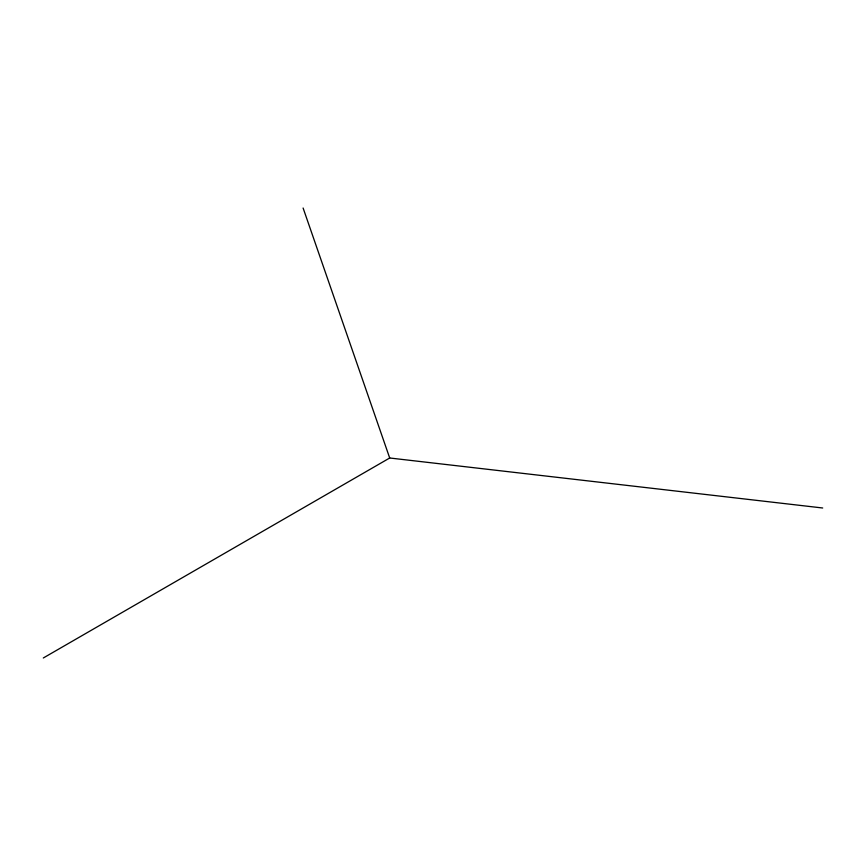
<?xml version="1.0" encoding="UTF-8"?>
<svg xmlns="http://www.w3.org/2000/svg" width="866" height="866" viewBox="0 0 866 866"><rect width="100%" height="100%" fill="white"/><g stroke="black" fill="none" stroke-linecap="round" stroke-linejoin="round"><path stroke-width="1.3" d="M43.3 657.987L389.7 457.995L822.7 507.996M303.1 208.013L389.7 457.995"/></g></svg>
